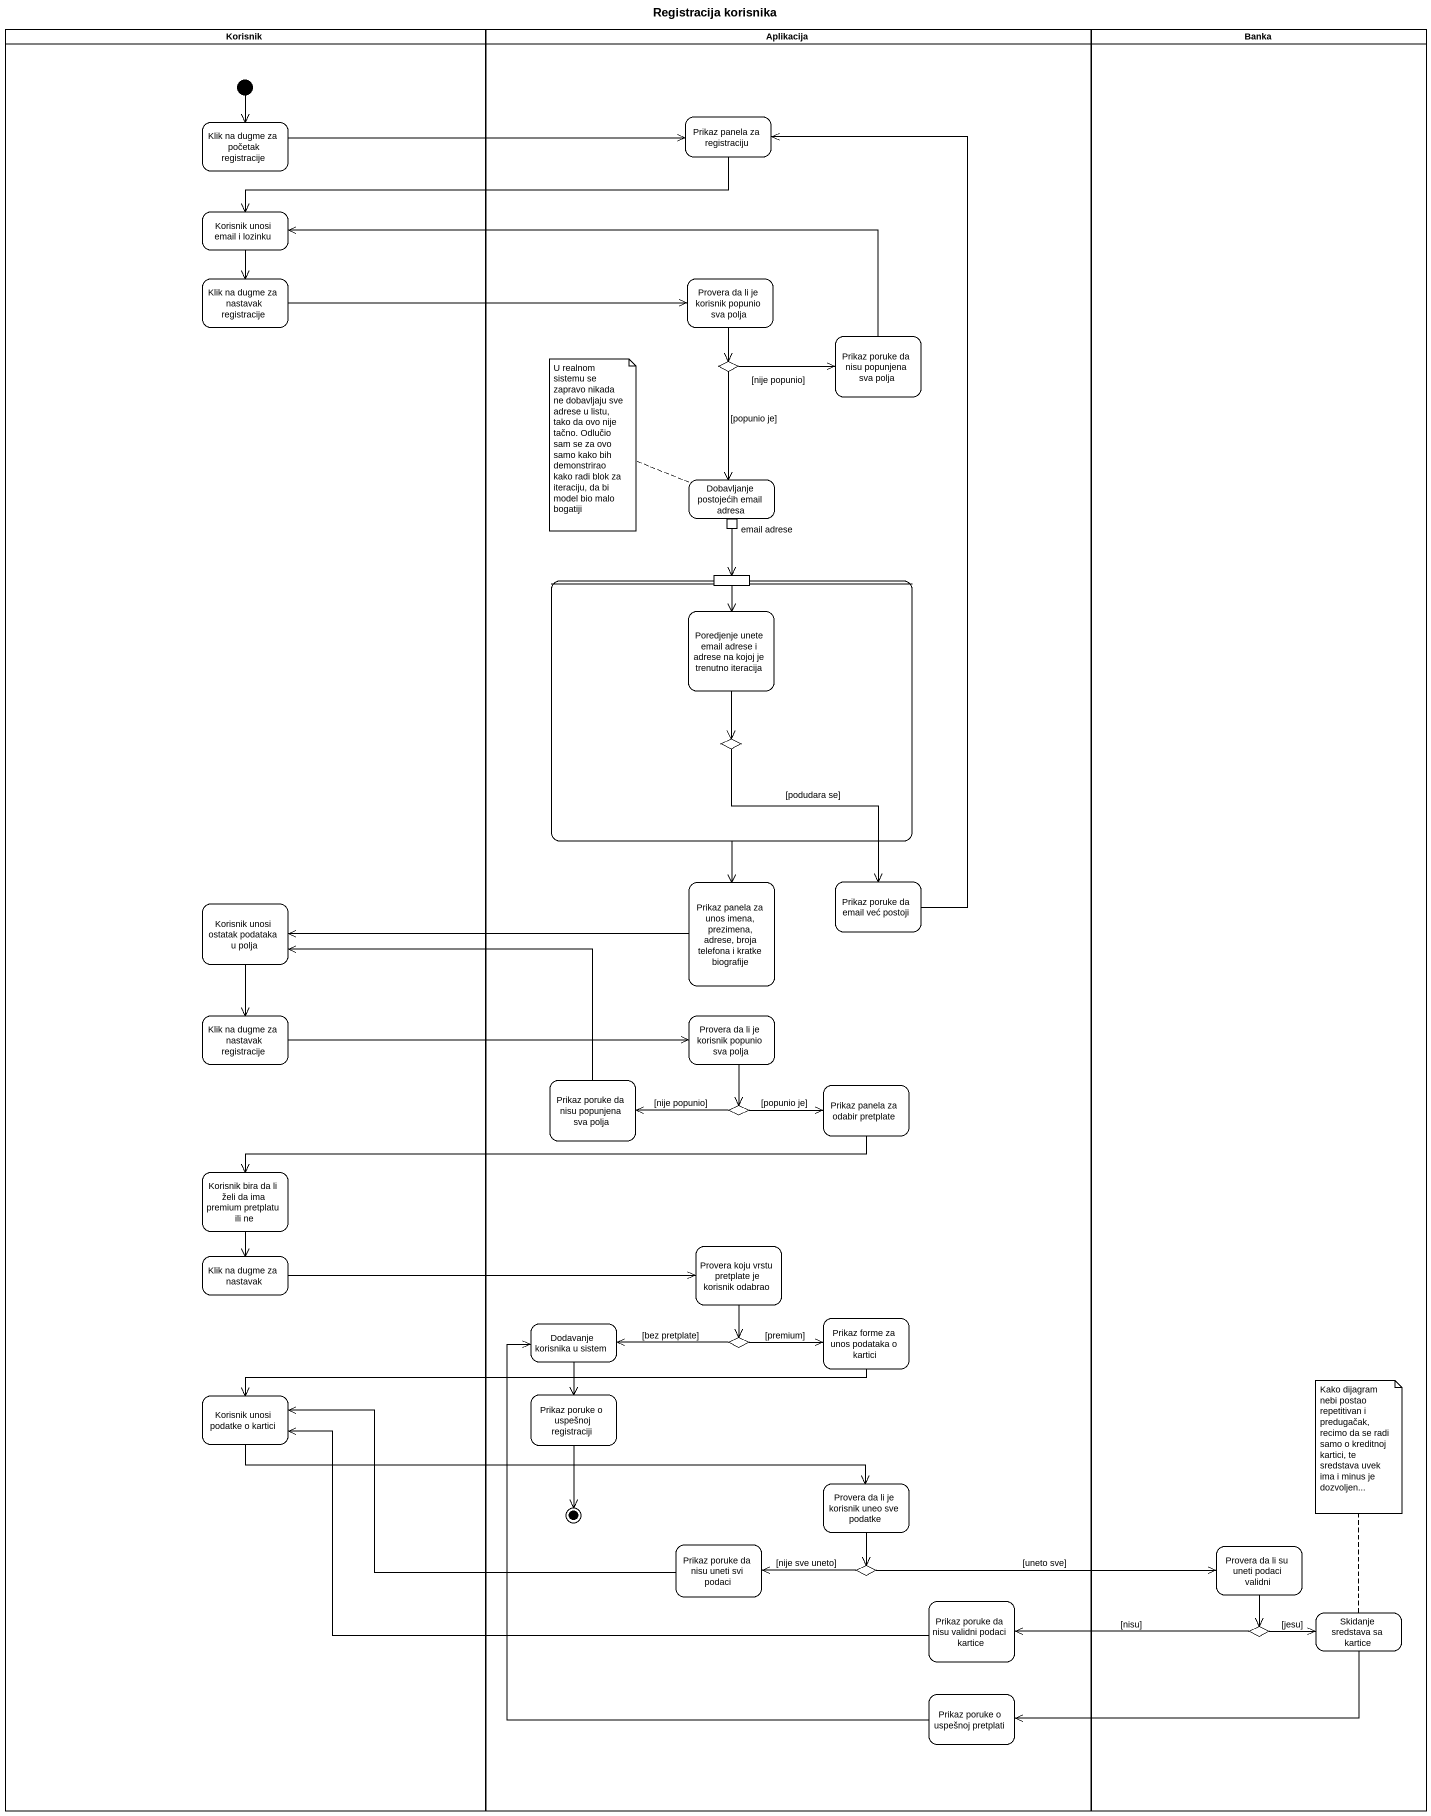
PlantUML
@startuml
title Registracija korisnika
hide empty description
state Korisnik <<partition>> {
  state "Klik na dugme za početak registracije" as Klik_na_dugme_za_početak
  state "Korisnik unosi email i lozinku" as Korisnik_unosi_email_i
  state "Klik na dugme za nastavak registracije" as Klik_na_dugme_za_nastavak
  state "Korisnik unosi ostatak podataka u polja" as Korisnik_unosi_ostatak
  state "Klik na dugme za nastavak registracije" as Klik_na_dugme_za_nastavak_2
  state "Korisnik bira da li želi da ima premium pretplatu ili ne" as Korisnik_bira_da_li_želi_da
  state "Klik na dugme za nastavak" as Klik_na_dugme_za_nastavak_3
  state "Korisnik unosi podatke o kartici" as Korisnik_unosi_podatke_o
  [*] --> Klik_na_dugme_za_početak
}
state Aplikacija <<partition>> {
  state "Prikaz panela za registraciju" as Prikaz_panela_za
  state "Provera da li je korisnik popunio sva polja" as Provera_da_li_je_korisnik
  state choice1 <<choice>>
  state "Prikaz poruke da nisu popunjena sva polja" as Prikaz_poruke_da_nisu
  state "Dobavljanje postojećih email adresa" as Dobavljanje_postojećih {
    state "email adrese" as email_adrese <<outputPin>>
  }
  state " " as state1 {
    state pin1 <<inputPin>>
    state "Poredjenje unete email adrese i adrese na kojoj je trenutno iteracija" as Poredjenje_unete_email
    state choice2 <<choice>>
  }
  state "Prikaz panela za unos imena, prezimena, adrese, broja telefona i kratke biografije" as Prikaz_panela_za_unos_imena
  state "Prikaz poruke da email već postoji" as Prikaz_poruke_da_email_već
  state "Provera da li je korisnik popunio sva polja" as Provera_da_li_je_korisnik_2
  state "Prikaz poruke da nisu popunjena sva polja" as Prikaz_poruke_da_nisu_2
  state choice3 <<choice>>
  state "Prikaz panela za odabir pretplate" as Prikaz_panela_za_odabir
  state "Provera koju vrstu pretplate je korisnik odabrao" as Provera_koju_vrstu
  state "Dodavanje korisnika u sistem" as Dodavanje_korisnika_u_sistem
  state choice4 <<choice>>
  state "Prikaz forme za unos podataka o kartici" as Prikaz_forme_za_unos
  state "Prikaz poruke o uspešnoj registraciji" as Prikaz_poruke_o_uspešnoj
  state "Provera da li je korisnik uneo sve podatke" as Provera_da_li_je_korisnik_3
  state "Prikaz poruke da nisu uneti svi podaci" as Prikaz_poruke_da_nisu_uneti
  state choice5 <<choice>>
  state "Prikaz poruke da nisu validni podaci kartice" as Prikaz_poruke_da_nisu_3
  state "Prikaz poruke o uspešnoj pretplati" as Prikaz_poruke_o_uspešnoj_2
  Prikaz_poruke_o_uspešnoj --> [*]
}
state Banka <<partition>> {
  state "Provera da li su uneti podaci validni" as Provera_da_li_su_uneti
  state "Skidanje sredstava sa kartice" as Skidanje_sredstava_sa
  state choice6 <<choice>>
}
Klik_na_dugme_za_početak -right-> Prikaz_panela_za
Prikaz_panela_za -left-> Korisnik_unosi_email_i
Korisnik_unosi_email_i --> Klik_na_dugme_za_nastavak
Klik_na_dugme_za_nastavak -right-> Provera_da_li_je_korisnik
Provera_da_li_je_korisnik --> choice1
choice1 -right-> Prikaz_poruke_da_nisu : [nije popunio]
choice1 --> Dobavljanje_postojećih : [popunio je]
Prikaz_poruke_da_nisu -left-> Korisnik_unosi_email_i
email_adrese --> pin1
state1 --> Prikaz_panela_za_unos_imena
pin1 --> Poredjenje_unete_email
Poredjenje_unete_email --> choice2
choice2 --> Prikaz_poruke_da_email_već : [podudara se]
Korisnik_unosi_ostatak --> Klik_na_dugme_za_nastavak_2
Prikaz_panela_za_unos_imena -left-> Korisnik_unosi_ostatak
Prikaz_poruke_da_email_već -up-> Prikaz_panela_za
Klik_na_dugme_za_nastavak_2 -right-> Provera_da_li_je_korisnik_2
Provera_da_li_je_korisnik_2 --> choice3
Prikaz_poruke_da_nisu_2 -left-> Korisnik_unosi_ostatak
choice3 -left-> Prikaz_poruke_da_nisu_2 : [nije popunio]
choice3 -right-> Prikaz_panela_za_odabir : [popunio je]
Prikaz_panela_za_odabir -left-> Korisnik_bira_da_li_želi_da
Korisnik_bira_da_li_želi_da --> Klik_na_dugme_za_nastavak_3
Klik_na_dugme_za_nastavak_3 -right-> Provera_koju_vrstu
Provera_koju_vrstu --> choice4
Dodavanje_korisnika_u_sistem --> Prikaz_poruke_o_uspešnoj
choice4 -left-> Dodavanje_korisnika_u_sistem : [bez pretplate]
choice4 -right-> Prikaz_forme_za_unos : [premium]
Prikaz_forme_za_unos -left-> Korisnik_unosi_podatke_o
Korisnik_unosi_podatke_o -right-> Provera_da_li_je_korisnik_3
Provera_da_li_je_korisnik_3 --> choice5
Prikaz_poruke_da_nisu_uneti -left-> Korisnik_unosi_podatke_o
choice5 -left-> Prikaz_poruke_da_nisu_uneti : [nije sve uneto]
choice5 -right-> Provera_da_li_su_uneti : [uneto sve]
Provera_da_li_su_uneti --> choice6
Prikaz_poruke_da_nisu_3 -left-> Korisnik_unosi_podatke_o
Skidanje_sredstava_sa -left-> Prikaz_poruke_o_uspešnoj_2
choice6 -left-> Prikaz_poruke_da_nisu_3 : [nisu]
choice6 -right-> Skidanje_sredstava_sa : [jesu]
Prikaz_poruke_o_uspešnoj_2 -up-> Dodavanje_korisnika_u_sistem
note left of Dobavljanje_postojećih : U realnom sistemu se zapravo nikada ne dobavljaju sve adrese u listu, tako da ovo nije tačno. Odlučio sam se za ovo samo kako bih demonstrirao kako radi blok za iteraciju, da bi model bio malo bogatiji
note top of Skidanje_sredstava_sa : Kako dijagram nebi postao repetitivan i predugačak, recimo da se radi samo o kreditnoj kartici, te sredstava uvek ima i minus je dozvoljen...
@enduml
